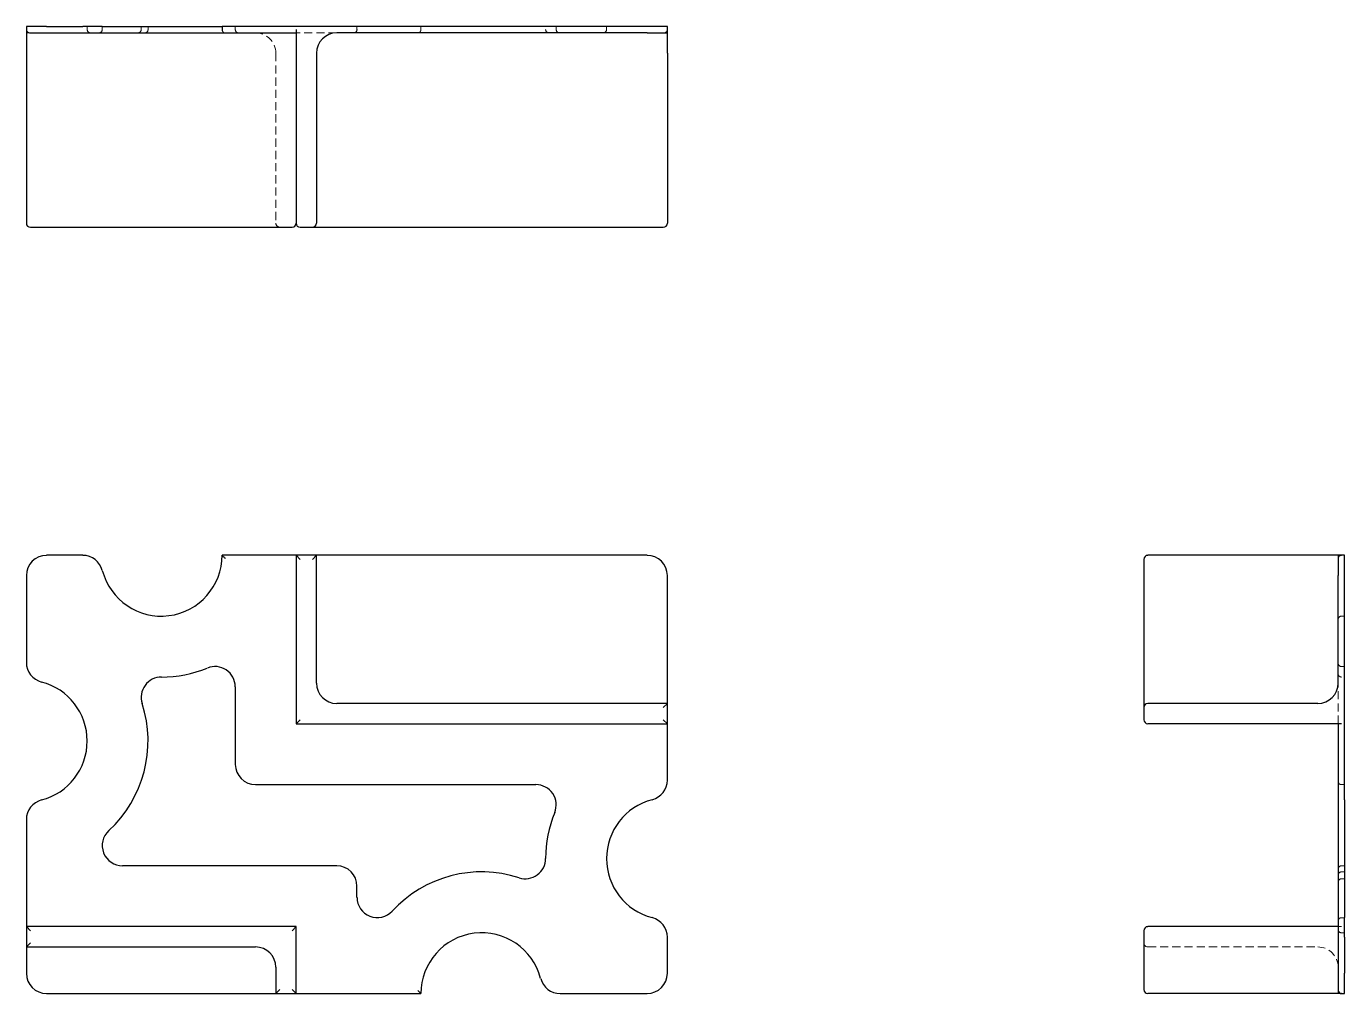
# Model space of a CAD drawing. Header units: millimetres. Extents: x 33 to 239, y 23 to 174.
import ezdxf

# ---------------------------------------------------------------- set-up
doc = ezdxf.new("R2010")
doc.units = ezdxf.units.MM
doc.linetypes.add('HIDDEN', pattern=[1.905, 1.27, -0.635])

msp = doc.modelspace()

# ---------------------------------------------------------------- linework, layer by layer
at = {"color": 7, "linetype": 'Continuous', "lineweight": 25}
for p, q in [((33, 173.66), (33, 173.16)), ((36.16, 173.66), (33, 173.66)), ((33, 173.16), (33, 142.97)), ((36.16, 173.66), (41.79, 173.66)), ((44.85, 173.66), (41.79, 173.66)), ((44.85, 173.66), (63.54, 173.66)), ((63.54, 173.66), (63.54, 173.16)), ((129.84, 173.66), (63.54, 173.66)), ((75.09, 173.16), (75.09, 142.97)), ((133, 173.66), (129.84, 173.66)), ((133, 172.65), (133, 173.66)), ((33.51, 172.65), (36.16, 172.65)), ((36.16, 172.65), (41.79, 172.65)), ((41.79, 172.65), (44.36, 172.65)), ((44.36, 172.65), (64.03, 172.65)), ((64.03, 172.65), (75.09, 172.65)), ((129.84, 172.65), (81.42, 172.65)), ((129.84, 172.65), (133, 172.65)), ((133, 169.49), (133, 172.65)), ((78.25, 169.49), (78.25, 142.97)), ((133, 169.49), (133, 142.97)), ((33.63, 142.34), (74.46, 142.34)), ((75.72, 142.34), (77.62, 142.34)), ((77.62, 142.34), (81.42, 142.34)), ((81.42, 142.34), (132.37, 142.34)), ((41.79, 91.18), (36.16, 91.18)), ((75.09, 91.18), (63.54, 91.18)), ((75.72, 90.54), (75.09, 91.18)), ((78.25, 91.18), (75.09, 91.18)), ((75.09, 91.18), (75.09, 64.91)), ((77.62, 90.54), (78.25, 91.18)), ((78.25, 71.24), (78.25, 91.18)), ((81.42, 91.18), (78.25, 91.18)), ((129.84, 91.18), (81.42, 91.18)), ((207.34, 90.54), (207.34, 71.24)), ((234.49, 91.18), (207.97, 91.18)), ((237.65, 91.18), (234.49, 91.18)), ((238.66, 91.18), (237.65, 91.18)), ((237.65, 91.18), (237.65, 88.01)), ((238.66, 88.01), (238.66, 91.18)), ((33, 88.01), (33, 74.48)), ((133, 71.24), (133, 88.01)), ((237.65, 71.24), (237.65, 88.01)), ((238.66, 56.12), (238.66, 88.01)), ((65.59, 70.67), (65.59, 58.58)), ((133, 68.08), (133, 71.24)), ((207.34, 71.24), (207.34, 67.44)), ((133, 68.08), (81.42, 68.08)), ((132.37, 67.44), (133, 68.08)), ((133, 64.91), (133, 68.08)), ((234.49, 68.08), (207.97, 68.08)), ((207.34, 67.44), (207.34, 65.54)), ((75.72, 65.54), (75.09, 64.91)), ((75.09, 64.91), (133, 64.91)), ((132.37, 65.54), (133, 64.91)), ((133, 56.12), (133, 64.91)), ((238.16, 64.91), (207.97, 64.91)), ((237.65, 64.91), (237.65, 56.12)), ((237.65, 56.12), (237.65, 53.55)), ((238.66, 53.06), (238.66, 56.12)), ((68.76, 55.42), (112.5, 55.42)), ((237.65, 53.55), (237.65, 34.18)), ((238.66, 53.06), (238.66, 34.67)), ((33, 49.97), (33, 33.27)), ((81.42, 42.76), (48, 42.76)), ((84.58, 37.83), (84.58, 39.59)), ((33.63, 32.63), (33, 33.27)), ((75.09, 33.27), (33, 33.27)), ((33, 33.27), (33, 30.1)), ((74.46, 32.63), (75.09, 33.27)), ((75.09, 22.82), (75.09, 33.27)), ((237.65, 33.27), (207.97, 33.27)), ((237.65, 34.18), (237.65, 31.61)), ((238.66, 31.61), (238.66, 34.67)), ((133, 25.99), (133, 31.61)), ((207.34, 32.63), (207.34, 23.46)), ((237.65, 31.61), (237.65, 25.99)), ((238.66, 31.61), (238.66, 25.99)), ((33.63, 30.73), (33, 30.1)), ((33, 30.1), (68.76, 30.1)), ((33, 30.1), (33, 26.94)), ((33, 26.94), (33, 25.99)), ((71.92, 26.94), (71.92, 22.82)), ((237.65, 25.99), (237.65, 23.33)), ((238.66, 22.82), (238.66, 25.99)), ((36.16, 22.82), (68.76, 22.82)), ((68.76, 22.82), (71.92, 22.82)), ((72.56, 23.46), (71.92, 22.82)), ((71.92, 22.82), (75.09, 22.82)), ((74.46, 23.46), (75.09, 22.82)), ((75.09, 22.82), (94.55, 22.82)), ((116.3, 22.82), (129.84, 22.82)), ((238.16, 22.82), (207.97, 22.82)), ((238.16, 22.82), (238.66, 22.82))]:
    msp.add_line(p, q, dxfattribs=at)
at = {"color": 7, "linetype": 'HIDDEN', "lineweight": 18}
for p, q in [((42.49, 173.16), (42.49, 173.66)), ((44.84, 173.66), (44.84, 173.16)), ((50.92, 173.66), (50.92, 173.16)), ((51.99, 173.16), (51.99, 173.66)), ((65.59, 173.66), (65.59, 173.16)), ((84.58, 173.16), (84.58, 173.66)), ((94.55, 173.66), (94.55, 173.16)), ((115.66, 173.16), (115.66, 173.66)), ((123.51, 173.66), (123.51, 173.16)), ((33, 172.65), (33.51, 172.65)), ((81.42, 172.65), (75.09, 172.65)), ((71.92, 169.49), (71.92, 142.97)), ((238.16, 81.68), (238.66, 81.68)), ((238.66, 73.84), (238.16, 73.84)), ((237.65, 64.91), (237.65, 71.24)), ((238.16, 55.42), (238.66, 55.42)), ((238.66, 42.76), (238.16, 42.76)), ((238.66, 41.81), (238.16, 41.81)), ((238.16, 40.74), (238.66, 40.74)), ((238.16, 33.27), (237.65, 33.27)), ((238.16, 34.66), (238.66, 34.66)), ((238.66, 32.32), (238.16, 32.32)), ((207.97, 30.1), (234.49, 30.1)), ((237.65, 23.33), (237.65, 22.82))]:
    msp.add_line(p, q, dxfattribs=at)
at = {"color": 7, "linetype": 'Continuous', "lineweight": 25}
for centre, radius, start, end in [((33.51, 173.16), 0.506, 180, 270), ((81.42, 169.49), 3.16, 90, 180), ((33.63, 142.97), 0.633, 180, 270), ((74.46, 142.97), 0.633, 270, 0), ((75.72, 142.97), 0.633, 180, 270), ((77.62, 142.97), 0.633, 270, 0), ((132.37, 142.97), 0.633, 270, 0), ((36.16, 88.01), 3.16, 90, 180), ((41.79, 88.01), 3.16, 14.4775, 90), ((54.04, 91.18), 9.49, 194.4775, 0), ((129.84, 88.01), 3.16, 0, 90), ((207.97, 90.54), 0.633, 90, 180), ((36.16, 74.48), 3.16, 180, 255.5225), ((54.08, 69.03), 3.16, 90.0953, 197.8872), ((54.04, 91.18), 18.99, 270.0953, 292.2452), ((62.43, 70.67), 3.16, 0, 112.2452), ((33, 62.22), 9.49, 284.4775, 75.5225), ((81.42, 71.24), 3.16, 180, 270), ((234.49, 71.24), 3.16, 270, 0), ((33, 62.22), 18.99, 312.6324, 17.8872), ((207.97, 67.44), 0.633, 90, 180), ((207.97, 65.54), 0.633, 180, 270), ((68.76, 58.58), 3.16, 180, 270), ((129.84, 56.12), 3.16, 284.4775, 0), ((112.5, 52.25), 3.16, 337.7548, 90), ((36.16, 49.97), 3.16, 104.4775, 180), ((133, 43.87), 9.49, 104.4775, 255.5225), ((133, 43.87), 18.99, 157.7548, 179.9047), ((48, 45.92), 3.16, 132.6324, 270), ((110.85, 43.9), 3.16, 252.1128, 359.9047), ((81.42, 39.59), 3.16, 0, 90), ((104.04, 22.82), 18.99, 72.1128, 137.3676), ((87.75, 37.83), 3.16, 180, 317.3676), ((129.84, 31.61), 3.16, 0, 75.5225), ((207.97, 32.63), 0.633, 90, 180), ((104.04, 22.82), 9.49, 14.4775, 180), ((68.76, 26.94), 3.16, 0, 90), ((36.16, 25.99), 3.16, 180, 270), ((116.3, 25.99), 3.16, 194.4775, 270), ((129.84, 25.99), 3.16, 270, 0), ((207.97, 23.46), 0.633, 180, 270), ((238.16, 23.33), 0.506, 180, 270)]:
    msp.add_arc(centre, radius, start, end, dxfattribs=at)
at = {"color": 7, "linetype": 'HIDDEN', "lineweight": 18}
for centre, radius, start, end in [((43, 173.16), 0.506, 180, 270), ((44.33, 173.16), 0.506, 270, 0), ((50.41, 173.16), 0.506, 270, 0), ((51.48, 173.16), 0.506, 270, 0), ((66.1, 173.16), 0.506, 180, 270), ((84.08, 173.16), 0.506, 270, 0), ((114.52, 173.16), 0.506, 180, 270), ((116.17, 173.16), 0.506, 180, 270), ((123, 173.16), 0.506, 270, 0), ((132.49, 173.16), 0.506, 270, 0), ((68.76, 169.49), 3.16, 0, 90), ((72.56, 142.97), 0.633, 180, 270), ((238.16, 90.67), 0.506, 90, 180), ((238.16, 81.18), 0.506, 90, 180), ((238.16, 74.34), 0.506, 180, 270), ((238.16, 72.7), 0.506, 180, 270), ((238.16, 55.92), 0.506, 180, 270), ((238.16, 42.25), 0.506, 90, 180), ((238.16, 41.3), 0.506, 90, 180), ((238.16, 40.23), 0.506, 90, 180), ((238.16, 34.16), 0.506, 90, 180), ((238.16, 32.82), 0.506, 180, 270), ((207.97, 30.73), 0.633, 180, 270), ((234.49, 26.94), 3.16, 0, 90)]:
    msp.add_arc(centre, radius, start, end, dxfattribs=at)
at = {"color": 7, "linetype": 'Continuous', "lineweight": 25}
for points in [[(63.54, 173.16), (63.54, 173.08), (63.56, 173), (63.62, 172.87), (63.67, 172.81), (63.81, 172.69), (63.92, 172.65), (64.03, 172.65)], [(63.54, 91.18), (63.54, 91.18), (63.56, 91.16), (63.62, 91.09), (63.67, 91.05), (63.81, 90.9), (63.92, 90.79), (64.03, 90.67)], [(94.55, 22.82), (94.55, 22.82), (94.53, 22.84), (94.47, 22.91), (94.42, 22.95), (94.28, 23.1), (94.17, 23.21), (94.06, 23.33)]]:
    msp.add_open_spline(points, degree=3, knots=[0, 0, 0, 0, 0.25, 0.25, 0.5, 0.5, 1, 1, 1, 1], dxfattribs=at)
at = {"color": 7, "linetype": 'HIDDEN', "lineweight": 18}
msp.add_open_spline([(94.55, 173.16), (94.55, 173.08), (94.53, 173), (94.47, 172.87), (94.42, 172.81), (94.28, 172.69), (94.17, 172.65), (94.06, 172.65)], degree=3, knots=[0, 0, 0, 0, 0.25, 0.25, 0.5, 0.5, 1, 1, 1, 1], dxfattribs=at)

doc.saveas('drawing.dxf')
